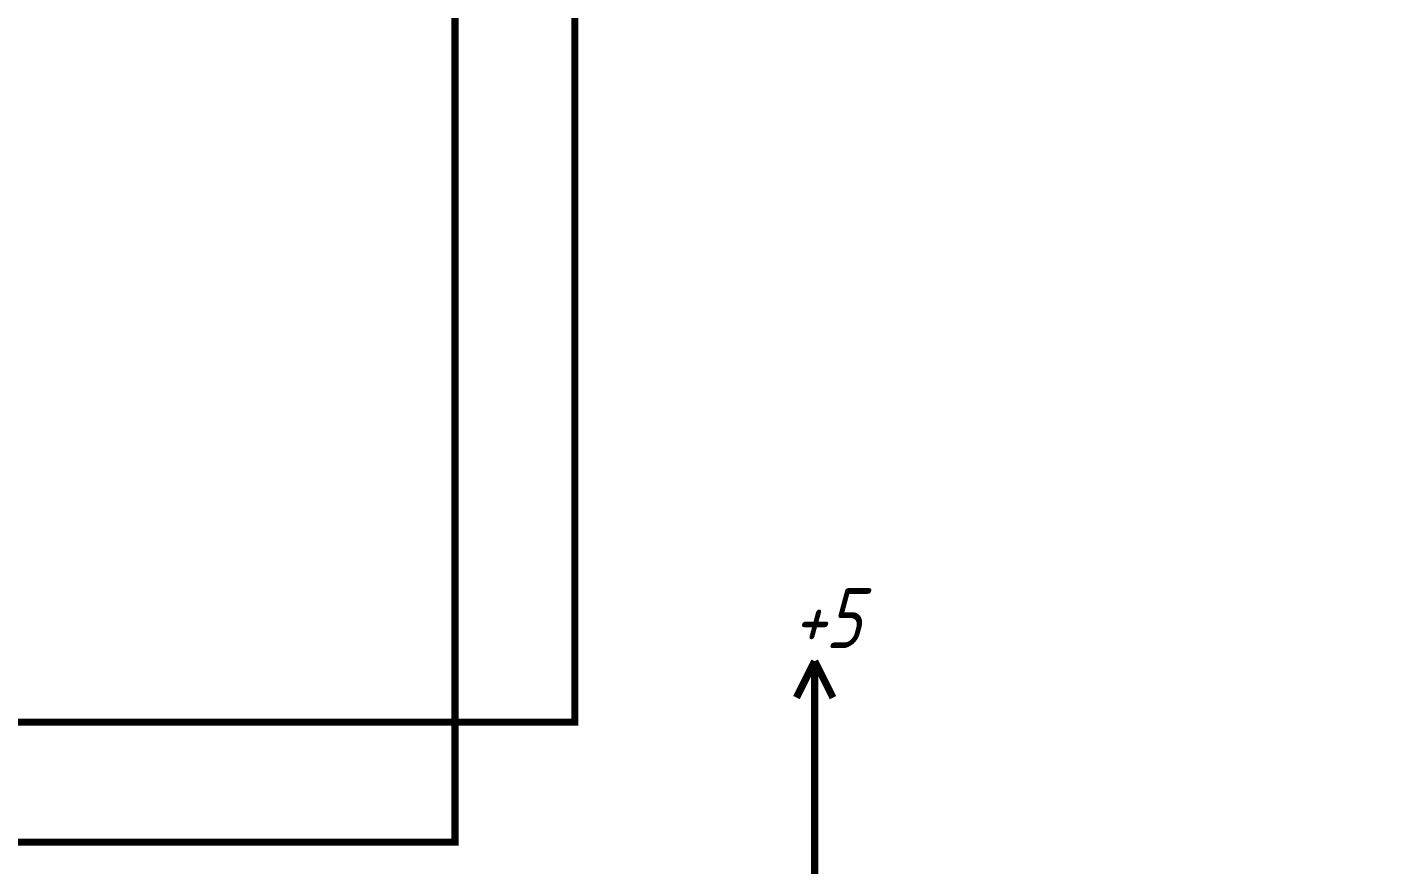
# Model space of a CAD drawing. Header units: millimetres. Extents: x 101 to 942, y 57 to 651.
# Drawn here: x 369.8 to 426.8, y 477.8 to 512.8 of the extents above; entities that cross this region are included whole.
import ezdxf

# ---------------------------------------------------------------- set-up
doc = ezdxf.new("R2010")
doc.units = ezdxf.units.MM
doc.header["$LTSCALE"] = 0.5
doc.layers.add('Sheet', color=255, linetype='Continuous')
doc.styles.add('GOST type A0', font='', dxfattribs={"oblique": 15, "height": 3.5})
doc.styles.get('GOST type A0').set_extended_font_data('GOST type A')

msp = doc.modelspace()

# ---------------------------------------------------------------- linework, layer by layer
at = {"layer": 'Sheet', "color": 7, "const_width": 0.3}
for points in [[(350.127, 478.785), (387.612, 478.785), (387.612, 573.788), (477.581, 573.788), (477.581, 443.788), (460.097, 443.788), (460.097, 443.788)], [(350.127, 483.787), (392.612, 483.787), (392.612, 568.786), (482.581, 568.786), (482.581, 448.79), (460.097, 448.79)], [(402.612, 486.334), (401.851, 484.812)], [(402.612, 486.334), (403.373, 484.812)], [(402.612, 483.787), (402.612, 486.334)], [(402.612, 476.284), (402.612, 483.787)]]:
    msp.add_lwpolyline(points, dxfattribs=at)

# ---------------------------------------------------------------- texts
at = {"layer": 'Sheet', "color": 7, "style": 'GOST type A0', "oblique": 15}
msp.add_text('+5', height=2.5, dxfattribs=at).set_placement((401.68, 486.878))

doc.saveas('drawing.dxf')
